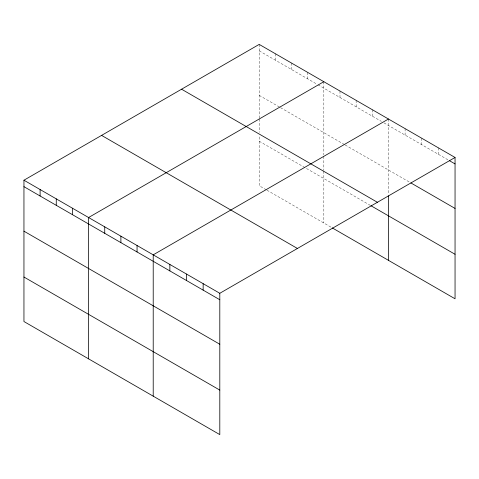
<?xml version="1.0" encoding="UTF-8"?>
<svg xmlns="http://www.w3.org/2000/svg" width="479" height="479" viewBox="0 0 479 479"><rect width="100%" height="100%" fill="white"/><g stroke="black" fill="none" stroke-linecap="round" stroke-linejoin="round"><path stroke-width="0.36" stroke-dasharray="2.4 1.8" d="M259.199 44.391L259.199 118.277M259.199 50.846L317.367 84.43M318.014 84.801L381.35 121.373M383.936 122.863L448.009 159.854M259.199 95.351L279.88 107.29M280.526 107.667L344.515 144.604M345.155 144.981L409.593 182.182M259.199 141.209L371.009 205.76M266.306 189.816L259.199 185.714L259.199 135.288M266.953 190.193L331.588 227.507M438.405 147.855L438.405 154.31M421.754 138.245L421.754 144.694M405.108 128.635L405.108 135.084M388.463 119.02L388.463 194.384M372.303 109.691L372.303 116.146M356.142 100.362L356.142 106.817M339.988 91.034L339.988 97.488M323.828 81.705L323.828 154.855M323.828 156.334L323.828 170.386M323.828 171.123L323.828 223.028M307.674 72.377L307.674 78.831M291.513 63.048L291.513 69.503M275.359 53.72L275.359 60.174M259.199 119.02L259.199 132.33"/><path stroke-width="0.72" d="M455.05 157.465L219.801 293.286L219.801 434.609L23.95 321.535L23.95 180.212L259.199 44.391L455.05 157.465L455.05 298.788L332.234 227.878M323.828 81.705L88.579 217.526L88.579 358.849M388.463 119.02L153.214 254.84L153.214 396.163M449.29 160.591L455.05 163.92M410.868 182.918L455.05 208.425M181.565 89.214L377.416 202.288M371.009 205.76L455.05 254.283M101.584 135.395L297.435 248.469M23.95 180.212L219.801 293.286M23.95 186.666L219.801 299.74M23.95 231.171L219.801 344.245M23.95 277.03L219.801 390.098M388.463 195.869L388.463 260.342M203.156 283.676L203.156 290.13M186.505 274.066L186.505 280.514M169.859 264.456L169.859 270.904M137.054 245.511L137.054 251.966M120.894 236.183L120.894 242.637M104.739 226.854L104.739 233.309M72.425 208.197L72.425 214.652M56.265 198.869L56.265 205.323M40.11 189.54L40.11 195.995"/></g></svg>
